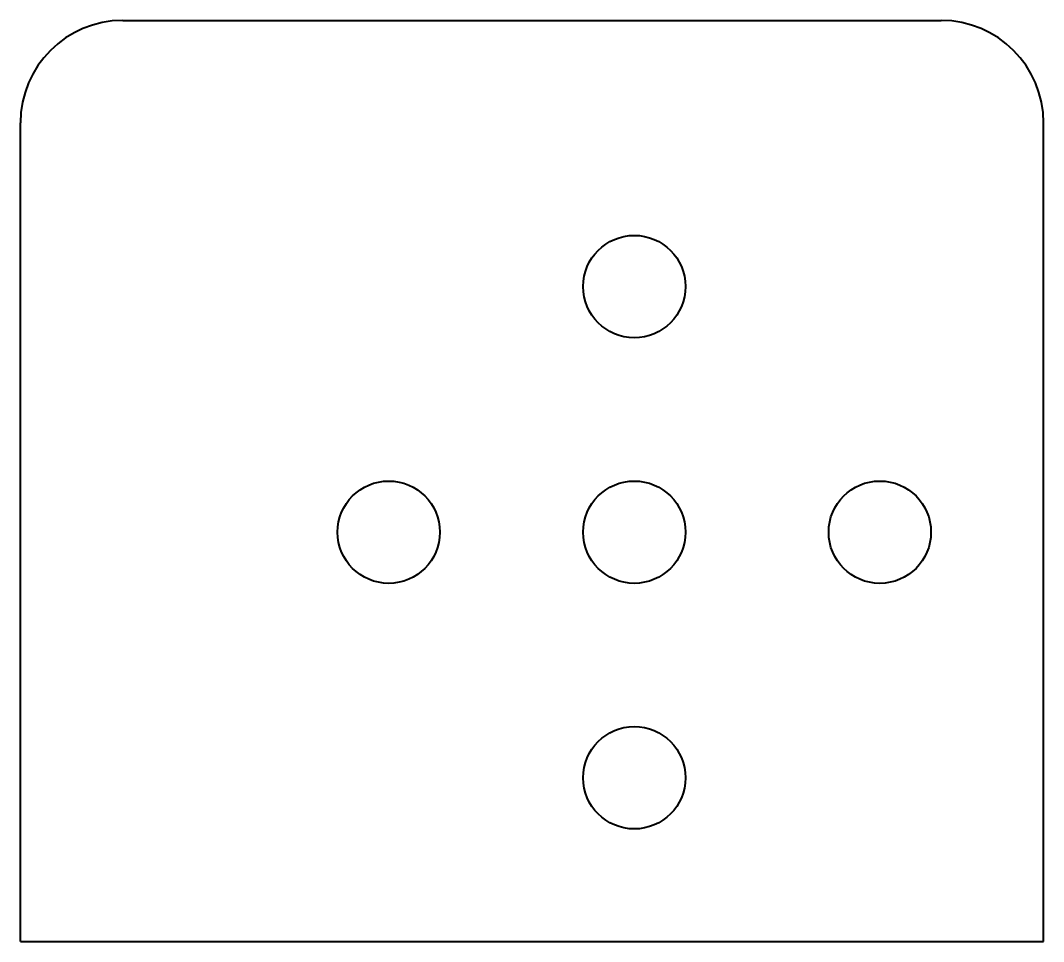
# Model space of a CAD drawing. Header units: millimetres. Extents: x 0 to 5, y 0 to 4.5.
import ezdxf

# ---------------------------------------------------------------- set-up
doc = ezdxf.new("R2010")
doc.units = ezdxf.units.MM
doc.layers.add('Visible', color=7, linetype='Continuous', lineweight=40)

msp = doc.modelspace()

# ---------------------------------------------------------------- linework, layer by layer
at = {"layer": 'Visible'}
for p, q in [((0.5, 4.5), (4.5, 4.5)), ((0, 0), (0, 4)), ((5, 0), (5, 4)), ((0, 0), (5, 0))]:
    msp.add_line(p, q, dxfattribs=at)
for centre in [(3, 3.2), (1.8, 2), (3, 2), (4.2, 2), (3, 0.8)]:
    msp.add_circle(centre, 0.25, dxfattribs=at)
for centre, start, end in [((0.5, 4), 90, 180), ((4.5, 4), 0, 90)]:
    msp.add_arc(centre, 0.5, start, end, dxfattribs=at)

doc.saveas('drawing.dxf')
